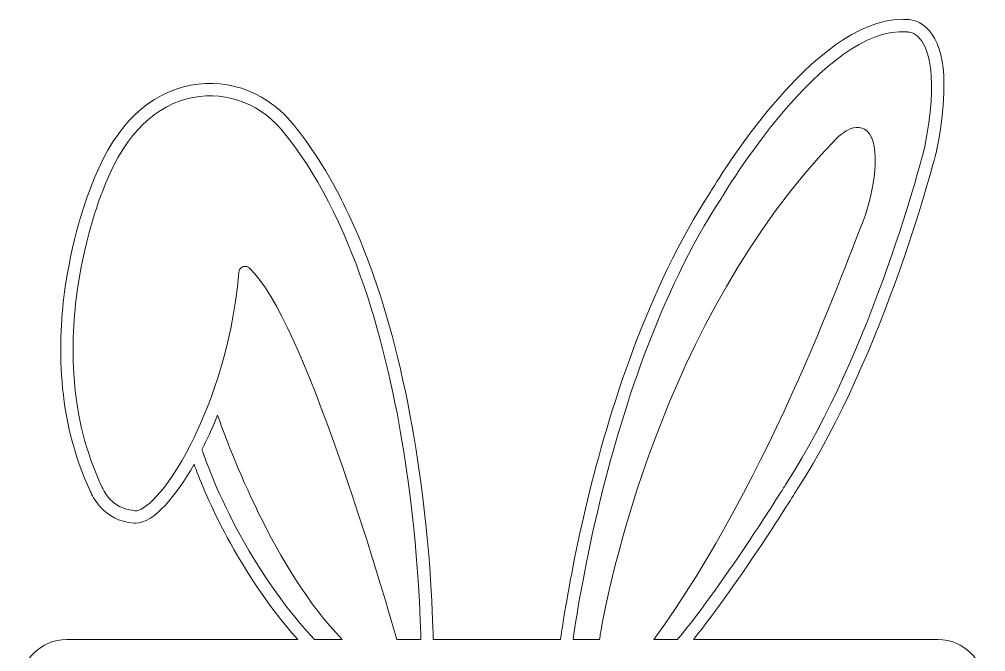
# Model space of a CAD drawing. Extents: x 272 to 737, y -980 to -2.
# Drawn here: x 272.3 to 736.9, y -306 to -2 of the extents above; entities that cross this region are included whole.
import ezdxf

# ---------------------------------------------------------------- set-up
doc = ezdxf.new("R2010")
doc.units = 0
doc.header["$MEASUREMENT"] = 0
doc.layers.add('Layer 1', color=7, linetype='Continuous', lineweight=0)

# ---------------------------------------------------------------- blocks, each defined once
blk = doc.blocks.new('Block_0')
at = {"layer": 'Layer 1'}
for points, knots in [([(736.57, -918.67), (736.5, -917.29), (736.43, -916.51), (736.43, -916.51), (736.43, -916.51), (736.43, -370.51), (736.43, -370.51), (736.43, -366.26), (736.34, -362.35), (736.18, -358.76), (736.18, -358.76), (736.18, -322.28), (736.18, -322.28), (736.18, -310.07), (726.28, -300.17), (714.06, -300.17), (714.06, -300.17), (596.39, -300.17), (596.39, -300.17), (619.32, -271.42), (644.44, -230.92), (646.09, -228.24), (688.66, -162.5), (712.99, -66.27), (713.24, -65.31), (713.24, -65.31), (713.27, -65.16), (713.27, -65.16), (719.02, -36.17), (717.82, -16.73), (709.69, -7.37), (705.44, -2.48), (700.77, -2.12), (699.49, -2.12), (699.49, -2.12), (699.49, -2.12), (699.47, -2.12), (698.53, -2.04), (697.58, -2), (696.62, -2), (654.02, -2), (607.28, -80.5), (604.76, -84.78), (574.05, -131.58), (555.55, -191.28), (545.43, -233.15), (539.96, -255.81), (536.28, -275.83), (533.97, -290.24), (533.37, -293.94), (532.87, -297.26), (532.45, -300.17), (532.45, -300.17), (471.26, -300.17), (471.26, -300.17), (471.01, -287.17), (469.73, -251.17), (463.05, -209.14), (458.12, -178.21), (451.29, -150.11), (442.72, -125.62), (431.97, -94.86), (418.45, -69.72), (402.52, -50.85), (389.88, -35.9), (369.76, -29.46), (351.27, -34.45), (331.4, -39.82), (316.34, -56.19), (306.52, -83.1), (305.93, -84.56), (298.29, -103.45), (294.36, -130.59), (290.67, -156.14), (289.78, -193.98), (306.56, -229.18), (307.2, -230.84), (312.43, -243.08), (327.49, -244.24), (327.71, -244.27), (327.92, -244.27), (328.14, -244.27), (337, -244.27), (347.8, -230.75), (356.26, -215.92), (358.48, -222.07), (363.15, -233.86), (370.72, -248.29), (378.29, -262.72), (389.95, -281.88), (406.1, -300.17), (406.1, -300.17), (294.94, -300.17), (294.94, -300.17), (282.72, -300.17), (272.82, -310.07), (272.82, -322.28), (272.82, -322.28), (272.82, -344.67), (272.82, -344.67), (272.27, -347.98), (272.26, -350.07), (272.26, -350.07), (272.26, -350.07), (272.82, -425.22), (272.82, -425.22), (272.82, -425.22), (272.82, -452.53), (272.82, -452.53), (272.82, -452.53), (273.02, -452.53), (273.02, -452.53), (273.02, -452.53), (275.74, -820.75), (275.74, -820.75), (275.74, -820.75), (275.74, -957.89), (275.74, -957.89), (275.74, -967.42), (281.78, -975.55), (290.24, -978.65), (290.24, -978.66), (290.24, -978.66), (290.26, -978.65), (292.63, -979.52), (295.18, -980), (297.85, -980), (297.85, -980), (298.05, -980), (298.05, -980), (298.05, -980), (713.72, -980), (713.72, -980), (713.72, -980), (714.26, -980), (714.26, -980), (726.47, -980), (736.37, -970.1), (736.37, -957.89), (736.37, -957.89), (736.37, -935.48), (736.37, -935.48), (736.45, -934.4), (736.52, -933.35), (736.57, -932.32), (736.87, -926.32), (736.7, -921.34), (736.57, -918.67)], [0, 0, 0, 0, 1, 1, 1, 2, 2, 2, 3, 3, 3, 4, 4, 4, 5, 5, 5, 6, 6, 6, 7, 7, 7, 8, 8, 8, 9, 9, 9, 10, 10, 10, 11, 11, 11, 12, 12, 12, 13, 13, 13, 14, 14, 14, 15, 15, 15, 16, 16, 16, 17, 17, 17, 18, 18, 18, 19, 19, 19, 20, 20, 20, 21, 21, 21, 22, 22, 22, 23, 23, 23, 24, 24, 24, 25, 25, 25, 26, 26, 26, 27, 27, 27, 28, 28, 28, 29, 29, 29, 30, 30, 30, 31, 31, 31, 32, 32, 32, 33, 33, 33, 34, 34, 34, 35, 35, 35, 36, 36, 36, 37, 37, 37, 38, 38, 38, 39, 39, 39, 40, 40, 40, 41, 41, 41, 42, 42, 42, 43, 43, 43, 44, 44, 44, 45, 45, 45, 46, 46, 46, 47, 47, 47, 48, 48, 48, 49, 49, 49, 49]), ([(551.23, -234.55), (561.23, -193.12), (579.52, -134.08), (609.78, -87.98), (609.78, -87.98), (609.86, -87.86), (609.86, -87.86), (610.35, -87.03), (659.2, -4.5), (699.11, -8.07), (699.11, -8.07), (699.26, -8.1), (699.26, -8.1), (699.26, -8.1), (699.51, -8.08), (699.51, -8.08), (699.87, -8.08), (702.67, -8.23), (705.38, -11.49), (709.13, -16.01), (714.4, -28.83), (707.44, -63.93), (706.66, -66.98), (682.63, -160.87), (641.09, -225.03), (641.09, -225.03), (641.05, -225.09), (641.05, -225.09), (640.67, -225.71), (612.38, -271.34), (588.78, -300.17), (588.78, -300.17), (577.28, -300.17), (577.28, -300.17), (633.89, -222.79), (672.54, -111.39), (677.25, -100.71), (682.11, -89.72), (687.03, -65.11), (680.99, -57.09), (674.96, -49.05), (665.31, -59.08), (665.31, -59.08), (580.38, -146.41), (555.05, -277.83), (551.8, -296.49), (551.8, -296.49), (551.58, -297.78), (551.58, -297.78), (551.55, -297.99), (551.53, -298.17), (551.5, -298.3), (551.47, -298.44), (551.46, -298.55), (551.45, -298.62), (551.45, -298.62), (551.18, -300.17), (551.18, -300.17), (551.18, -300.17), (538.47, -300.17), (538.47, -300.17), (540.54, -286.01), (544.53, -262.29), (551.23, -234.55)], [0, 0, 0, 0, 1, 1, 1, 2, 2, 2, 3, 3, 3, 4, 4, 4, 5, 5, 5, 6, 6, 6, 7, 7, 7, 8, 8, 8, 9, 9, 9, 10, 10, 10, 11, 11, 11, 12, 12, 12, 13, 13, 13, 14, 14, 14, 15, 15, 15, 16, 16, 16, 17, 17, 17, 18, 18, 18, 19, 19, 19, 20, 20, 20, 21, 21, 21, 21]), ([(354.85, -205.93), (342.63, -230.08), (331.87, -238.59), (327.95, -238.3), (316.06, -237.39), (312.26, -227.42), (312.11, -227.01), (312.11, -227.01), (311.99, -226.72), (311.99, -226.72), (295.82, -192.89), (296.68, -156.32), (300.24, -131.6), (304.12, -104.66), (311.98, -85.52), (312.06, -85.32), (312.06, -85.32), (312.1, -85.2), (312.1, -85.2), (321.23, -60.18), (334.92, -45.04), (352.82, -40.21), (369.09, -35.82), (386.82, -41.51), (397.97, -54.7), (433.05, -96.22), (449.51, -162.06), (457.14, -209.97), (463.77, -251.6), (465.05, -287.27), (465.3, -300.17), (465.3, -300.17), (453.74, -300.17), (453.74, -300.17), (446.4, -274.44), (408.72, -145.64), (383.12, -121.86), (382.63, -121.24), (381.89, -120.83), (381.04, -120.77), (379.41, -120.63), (377.98, -121.84), (377.84, -123.48), (374.62, -162.09), (362.06, -191.72), (354.85, -205.93)], [0, 0, 0, 0, 1, 1, 1, 2, 2, 2, 3, 3, 3, 4, 4, 4, 5, 5, 5, 6, 6, 6, 7, 7, 7, 8, 8, 8, 9, 9, 9, 10, 10, 10, 11, 11, 11, 12, 12, 12, 13, 13, 13, 14, 14, 14, 15, 15, 15, 15]), ([(360.35, -209.51), (360.28, -209.27), (360.19, -209.06), (360.05, -208.87), (360.09, -208.78), (360.13, -208.72), (360.17, -208.63), (362.3, -204.43), (364.88, -198.92), (367.55, -192.26), (373.11, -208.16), (395.09, -266.87), (427.55, -300.17), (427.55, -300.17), (414.12, -300.17), (414.12, -300.17), (376.24, -259.28), (360.53, -210.05), (360.35, -209.51)], [0, 0, 0, 0, 1, 1, 1, 2, 2, 2, 3, 3, 3, 4, 4, 4, 5, 5, 5, 6, 6, 6, 6])]:
    blk.add_open_spline(points, degree=3, knots=knots, dxfattribs=at)

msp = doc.modelspace()

# ---------------------------------------------------------------- block references
at = {"layer": 'Layer 1'}
msp.add_blockref('Block_0', (0, 0), dxfattribs=at)

doc.saveas('drawing.dxf')
